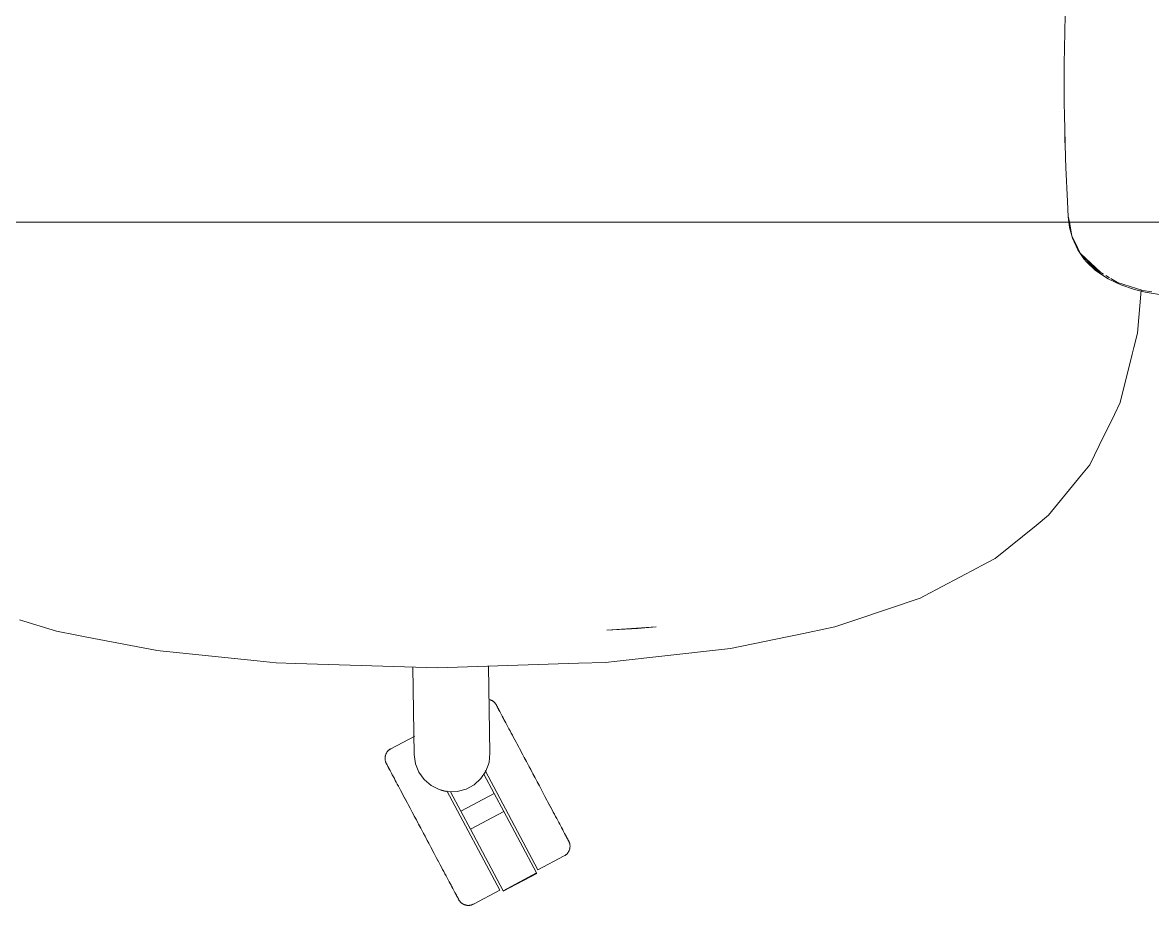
# Model space of a CAD drawing. Header units: millimetres. Extents: x 155927 to 295199, y -4084 to 97293.
# Drawn here: x 157750.6 to 158167.8, y 21258.3 to 21584.4 of the extents above; entities that cross this region are included whole.
import ezdxf

# ---------------------------------------------------------------- set-up
doc = ezdxf.new("R2010")
doc.units = ezdxf.units.MM
doc.header["$MEASUREMENT"] = 0
doc.layers.add('G-IMPT', color=8, linetype='CONTINUOUS', lineweight=9)
doc.layers.add('I-FURN', color=8, linetype='CONTINUOUS', lineweight=9)

msp = doc.modelspace()

# ---------------------------------------------------------------- linework, layer by layer
at = {"layer": 'G-IMPT'}
for p, q in [((158135.34, 21574.82), (158135.63, 21587.13)), ((158135.47, 21581.6), (158135.47, 21579.52)), ((158135.34, 21574.82), (158135.26, 21569.35)), ((158135.26, 21554.64), (158135.26, 21569.35)), ((158135.31, 21550.13), (158135.26, 21554.64)), ((158135.31, 21550.13), (158135.69, 21534.46)), ((158135.49, 21543.4), (158135.49, 21541.18)), ((158135.6, 21538.5), (158135.49, 21541.18)), ((158135.69, 21534.46), (158135.81, 21530.91)), ((158136.43, 21518.35), (158135.81, 21530.91)), ((158136.43, 21518.35), (158136.71, 21512.69)), ((158137.14, 21510.61), (158136.71, 21512.91)), ((158136.71, 21512.69), (158136.97, 21510.61)), ((158136.97, 21510.61), (158137.21, 21508.68)), ((158138.08, 21505.57), (158137.14, 21510.61)), ((158137.21, 21508.68), (158138.28, 21504.73)), ((158140.18, 21501.31), (158138.08, 21505.57)), ((158140.26, 21500.4), (158138.28, 21504.73)), ((158140.18, 21501.31), (158141.29, 21499.07)), ((158140.26, 21500.4), (158142.47, 21497.18)), ((158141.29, 21499.07), (158143.52, 21496.66)), ((158148.68, 21492.17), (158141.29, 21499.07)), ((158146.59, 21493.36), (158141.29, 21499.07)), ((158143.6, 21495.86), (158142.47, 21497.18)), ((158147.05, 21493.58), (158143.52, 21496.66)), ((158143.6, 21495.86), (158146.65, 21492.99)), ((158149.74, 21491.48), (158146.59, 21493.36)), ((158146.65, 21492.99), (158150.1, 21490.55)), ((158148.68, 21492.17), (158147.21, 21493.45)), ((158151.47, 21489.74), (158150.1, 21490.55)), ((158151.97, 21490.15), (158150.53, 21491.01)), ((158156.11, 21487.54), (158151.47, 21489.74)), ((158154.89, 21488.4), (158152.44, 21489.87)), ((158164.29, 21485.37), (158154.89, 21488.4)), ((158161.2, 21485.8), (158156.11, 21487.54)), ((158161.2, 21485.8), (158165.13, 21484.82)), ((158163.66, 21485.5), (158162.22, 21469.62)), ((158167.58, 21484.91), (158164.29, 21485.37)), ((158165.13, 21484.82), (158171.89, 21483.7)), ((158162.22, 21469.62), (158160.92, 21464.33)), ((158160.34, 21461.96), (158160.92, 21464.33)), ((158155.94, 21444.02), (158160.34, 21461.96)), ((158153.79, 21439.66), (158155.94, 21444.02)), ((158153.79, 21439.66), (158148.15, 21428.19)), ((158144.62, 21421.02), (158148.15, 21428.19)), ((158141.64, 21417.37), (158129.47, 21402.42)), ((158141.64, 21417.37), (158144.62, 21421.02)), ((158129.47, 21402.42), (158124.81, 21398.66)), ((158109.68, 21386.46), (158124.81, 21398.66)), ((158109.68, 21386.46), (158104.55, 21383.75)), ((158103.17, 21383.02), (158083.66, 21372.72)), ((158103.17, 21383.02), (158104.55, 21383.75)), ((158057.91, 21363.7), (158082, 21371.85)), ((158083.66, 21372.72), (158082, 21371.85)), ((157749.48, 21363.78), (157763.08, 21359.59)), ((158057.91, 21363.7), (158050.48, 21361.18)), ((157763.08, 21359.59), (157770.69, 21358.13)), ((157966.33, 21359.98), (157984.61, 21361.23)), ((157966.33, 21359.98), (157977.67, 21360.62)), ((157984.61, 21361.23), (157977.67, 21360.62)), ((158036.66, 21358.31), (158050.48, 21361.18)), ((157774.35, 21357.42), (157770.69, 21358.13)), ((157774.35, 21357.42), (157799.73, 21352.56)), ((158032.98, 21357.55), (158012.03, 21353.2)), ((158032.98, 21357.55), (158036.66, 21358.31)), ((157800.19, 21352.47), (157799.73, 21352.56)), ((157800.19, 21352.47), (157837.18, 21348.65)), ((157970.17, 21348.58), (158007.62, 21352.71)), ((158012.03, 21353.2), (158007.62, 21352.71)), ((157837.18, 21348.65), (157844.25, 21347.91)), ((157851.51, 21347.69), (157844.25, 21347.91)), ((157903.67, 21346.07), (157851.51, 21347.69)), ((157955.86, 21347.78), (157903.67, 21346.07)), ((157955.86, 21347.78), (157965.8, 21348.1)), ((157970.17, 21348.58), (157965.8, 21348.1))]:
    msp.add_line(p, q, dxfattribs=at)
at = {"layer": 'I-FURN'}
for p, q in [((158459.25, 21510.61), (156862.83, 21510.61)), ((156862.83, 21510.61), (158459.25, 21510.61)), ((157922.63, 21346.69), (157923.19, 21314.5)), ((157895.21, 21314.01), (157894.65, 21346.35)), ((157922.9, 21334.38), (157923.06, 21334.34)), ((157923.06, 21334.34), (157923.21, 21334.29)), ((157923.21, 21334.29), (157923.37, 21334.24)), ((157923.37, 21334.24), (157923.52, 21334.18)), ((157923.52, 21334.18), (157923.66, 21334.12)), ((157923.66, 21334.12), (157923.81, 21334.05)), ((157923.81, 21334.05), (157923.95, 21333.97)), ((157923.95, 21333.97), (157924.09, 21333.89)), ((157924.09, 21333.89), (157924.23, 21333.8)), ((157924.23, 21333.8), (157924.36, 21333.71)), ((157924.36, 21333.71), (157924.49, 21333.61)), ((157924.49, 21333.61), (157924.61, 21333.51)), ((157924.61, 21333.51), (157924.73, 21333.4)), ((157924.73, 21333.4), (157924.85, 21333.29)), ((157924.85, 21333.29), (157924.96, 21333.17)), ((157924.96, 21333.17), (157925.06, 21333.05)), ((157925.06, 21333.05), (157925.16, 21332.92)), ((157925.16, 21332.92), (157925.26, 21332.79)), ((157925.26, 21332.79), (157925.35, 21332.66)), ((157925.35, 21332.66), (157925.44, 21332.52)), ((157925.44, 21332.52), (157925.52, 21332.39)), ((157925.52, 21332.39), (157925.54, 21332.35)), ((157925.54, 21332.35), (157925.55, 21332.33)), ((157925.54, 21332.34), (157925.54, 21332.35)), ((157925.56, 21332.3), (157925.54, 21332.34)), ((157925.55, 21332.33), (157925.58, 21332.27)), ((157925.61, 21332.22), (157925.56, 21332.3)), ((157925.58, 21332.27), (157925.63, 21332.17)), ((157925.67, 21332.1), (157925.61, 21332.22)), ((157925.63, 21332.17), (157925.71, 21332.03)), ((157925.76, 21331.93), (157925.67, 21332.1)), ((157925.71, 21332.03), (157925.8, 21331.85)), ((157925.86, 21331.73), (157925.76, 21331.93)), ((157925.8, 21331.85), (157925.92, 21331.63)), ((157925.99, 21331.49), (157925.86, 21331.73)), ((157925.92, 21331.63), (157926.06, 21331.37)), ((157926.14, 21331.21), (157925.99, 21331.49)), ((157926.06, 21331.37), (157926.22, 21331.07)), ((157926.31, 21330.89), (157926.14, 21331.21)), ((157926.22, 21331.07), (157926.39, 21330.74)), ((157926.5, 21330.54), (157926.31, 21330.89)), ((157926.39, 21330.74), (157926.59, 21330.36)), ((157926.71, 21330.15), (157926.5, 21330.54)), ((157926.59, 21330.36), (157926.81, 21329.95)), ((157926.94, 21329.72), (157926.71, 21330.15)), ((157926.81, 21329.95), (157927.05, 21329.51)), ((157927.18, 21329.25), (157926.94, 21329.72)), ((157927.05, 21329.51), (157927.3, 21329.02)), ((157927.45, 21328.75), (157927.18, 21329.25)), ((157927.3, 21329.02), (157927.58, 21328.51)), ((157927.73, 21328.21), (157927.45, 21328.75)), ((157927.58, 21328.51), (157927.87, 21327.96)), ((157928.04, 21327.64), (157927.73, 21328.21)), ((157927.87, 21327.96), (157928.18, 21327.37)), ((157928.36, 21327.04), (157928.04, 21327.64)), ((157928.69, 21326.41), (157928.36, 21327.04)), ((157929.05, 21325.75), (157928.69, 21326.41)), ((157929.42, 21325.05), (157929.05, 21325.75)), ((157929.8, 21324.33), (157929.42, 21325.05)), ((157930.2, 21323.58), (157929.8, 21324.33)), ((157930.61, 21322.8), (157930.2, 21323.58)), ((157931.04, 21322), (157930.61, 21322.8)), ((157931.48, 21321.18), (157931.04, 21322)), ((157895.43, 21320.9), (157886.59, 21316.2)), ((157931.93, 21320.33), (157931.48, 21321.18)), ((157932.39, 21319.46), (157931.93, 21320.33)), ((157932.86, 21318.58), (157932.39, 21319.46)), ((157933.34, 21317.67), (157932.86, 21318.58)), ((157933.08, 21318.16), (157933.57, 21317.25)), ((157933.83, 21316.75), (157933.34, 21317.67)), ((157933.57, 21317.25), (157934.06, 21316.32)), ((157884.46, 21312.93), (157884.47, 21313.09)), ((157884.47, 21313.09), (157884.5, 21313.25)), ((157884.5, 21313.25), (157884.52, 21313.41)), ((157884.52, 21313.41), (157884.56, 21313.57)), ((157884.56, 21313.57), (157884.6, 21313.72)), ((157884.6, 21313.72), (157884.64, 21313.88)), ((157884.64, 21313.88), (157884.7, 21314.03)), ((157884.7, 21314.03), (157884.75, 21314.18)), ((157884.75, 21314.18), (157884.82, 21314.33)), ((157884.82, 21314.33), (157884.89, 21314.47)), ((157884.89, 21314.47), (157884.97, 21314.62)), ((157884.97, 21314.62), (157885.05, 21314.75)), ((157885.05, 21314.75), (157885.13, 21314.89)), ((157885.13, 21314.89), (157885.23, 21315.02)), ((157885.23, 21315.02), (157885.32, 21315.15)), ((157885.32, 21315.15), (157885.43, 21315.27)), ((157885.43, 21315.27), (157885.53, 21315.39)), ((157885.53, 21315.39), (157885.65, 21315.51)), ((157885.65, 21315.51), (157885.76, 21315.62)), ((157885.76, 21315.62), (157885.89, 21315.73)), ((157885.89, 21315.73), (157886.01, 21315.83)), ((157886.01, 21315.83), (157886.14, 21315.92)), ((157886.14, 21315.92), (157886.27, 21316.02)), ((157886.27, 21316.02), (157886.41, 21316.1)), ((157886.41, 21316.1), (157886.55, 21316.18)), ((157886.55, 21316.18), (157886.59, 21316.2)), ((157895.68, 21310.67), (157895.21, 21314.01)), ((157923.19, 21314.5), (157922.85, 21311.15)), ((157934.33, 21315.81), (157933.83, 21316.75)), ((157934.06, 21316.32), (157934.56, 21315.37)), ((157934.84, 21314.86), (157934.33, 21315.81)), ((157934.56, 21315.37), (157935.07, 21314.42)), ((157935.35, 21313.9), (157934.84, 21314.86)), ((157935.07, 21314.42), (157935.59, 21313.45)), ((157935.87, 21312.92), (157935.35, 21313.9)), ((157935.59, 21313.45), (157936.11, 21312.47)), ((157884.45, 21312.77), (157884.46, 21312.93)), ((157884.45, 21312.61), (157884.45, 21312.77)), ((157884.45, 21312.45), (157884.45, 21312.61)), ((157884.47, 21312.29), (157884.45, 21312.45)), ((157884.48, 21312.13), (157884.47, 21312.29)), ((157884.51, 21311.97), (157884.48, 21312.13)), ((157884.54, 21311.81), (157884.51, 21311.97)), ((157884.57, 21311.65), (157884.54, 21311.81)), ((157884.62, 21311.5), (157884.57, 21311.65)), ((157884.67, 21311.34), (157884.62, 21311.5)), ((157884.72, 21311.19), (157884.67, 21311.34)), ((157884.78, 21311.04), (157884.72, 21311.19)), ((157884.85, 21310.89), (157884.78, 21311.04)), ((157884.92, 21310.75), (157884.85, 21310.89)), ((157884.95, 21310.7), (157884.92, 21310.75)), ((157884.92, 21310.75), (157884.92, 21310.75)), ((157884.92, 21310.75), (157884.93, 21310.73)), ((157884.93, 21310.73), (157884.96, 21310.67)), ((157884.99, 21310.62), (157884.95, 21310.7)), ((157884.96, 21310.67), (157885.02, 21310.57)), ((157885.06, 21310.5), (157884.99, 21310.62)), ((157885.02, 21310.57), (157885.09, 21310.43)), ((157885.14, 21310.34), (157885.06, 21310.5)), ((157885.09, 21310.43), (157885.19, 21310.25)), ((157885.25, 21310.14), (157885.14, 21310.34)), ((157885.19, 21310.25), (157885.3, 21310.03)), ((157885.38, 21309.9), (157885.25, 21310.14)), ((157885.3, 21310.03), (157885.44, 21309.77)), ((157885.52, 21309.62), (157885.38, 21309.9)), ((157885.44, 21309.77), (157885.6, 21309.47)), ((157885.69, 21309.3), (157885.52, 21309.62)), ((157885.6, 21309.47), (157885.78, 21309.14)), ((157885.88, 21308.94), (157885.69, 21309.3)), ((157885.78, 21309.14), (157885.98, 21308.77)), ((157886.09, 21308.55), (157885.88, 21308.94)), ((157896.93, 21307.54), (157895.68, 21310.67)), ((157922.85, 21311.15), (157921.7, 21307.97)), ((157936.39, 21311.94), (157935.87, 21312.92)), ((157936.11, 21312.47), (157936.63, 21311.48)), ((157936.92, 21310.95), (157936.39, 21311.94)), ((157936.63, 21311.48), (157937.16, 21310.49)), ((157937.45, 21309.95), (157936.92, 21310.95)), ((157937.16, 21310.49), (157937.69, 21309.49)), ((157937.98, 21308.95), (157937.45, 21309.95)), ((157937.69, 21309.49), (157938.22, 21308.49)), ((157938.51, 21307.94), (157937.98, 21308.95)), ((157885.98, 21308.77), (157886.19, 21308.36)), ((157886.32, 21308.12), (157886.09, 21308.55)), ((157886.19, 21308.36), (157886.43, 21307.91)), ((157886.57, 21307.65), (157886.32, 21308.12)), ((157886.43, 21307.91), (157886.69, 21307.43)), ((157886.83, 21307.15), (157886.57, 21307.65)), ((157886.69, 21307.43), (157886.96, 21306.91)), ((157887.12, 21306.62), (157886.83, 21307.15)), ((157886.96, 21306.91), (157887.26, 21306.36)), ((157887.42, 21306.05), (157887.12, 21306.62)), ((157887.26, 21306.36), (157887.57, 21305.78)), ((157887.57, 21305.78), (157887.89, 21305.16)), ((157887.89, 21305.16), (157888.24, 21304.51)), ((157898.89, 21304.8), (157896.93, 21307.54)), ((157901.46, 21302.6), (157898.89, 21304.8)), ((157919.84, 21305.16), (157917.35, 21302.88)), ((157921.7, 21307.97), (157919.84, 21305.16)), ((157920.98, 21306.84), (157924.78, 21299.7)), ((157940.92, 21271.47), (157921.38, 21308.22)), ((157938.22, 21308.49), (157938.76, 21307.48)), ((157939.05, 21306.94), (157938.51, 21307.94)), ((157938.76, 21307.48), (157939.29, 21306.48)), ((157939.58, 21305.93), (157939.05, 21306.94)), ((157939.29, 21306.48), (157939.83, 21305.47)), ((157940.11, 21304.93), (157939.58, 21305.93)), ((157939.83, 21305.47), (157940.36, 21304.47)), ((157940.65, 21303.93), (157940.11, 21304.93)), ((157888.24, 21304.51), (157888.6, 21303.83)), ((157888.6, 21303.83), (157888.98, 21303.13)), ((157888.98, 21303.13), (157889.37, 21302.39)), ((157889.37, 21302.39), (157889.77, 21301.63)), ((157889.77, 21301.63), (157890.19, 21300.84)), ((157890.19, 21300.84), (157890.62, 21300.03)), ((157904.47, 21301.09), (157901.46, 21302.6)), ((157907.76, 21300.34), (157904.47, 21301.09)), ((157926.79, 21263.96), (157907.27, 21300.68)), ((157914.39, 21301.26), (157911.13, 21300.4)), ((157917.35, 21302.88), (157914.39, 21301.26)), ((157940.36, 21304.47), (157940.89, 21303.47)), ((157941.17, 21302.94), (157940.65, 21303.93)), ((157940.89, 21303.47), (157941.42, 21302.48)), ((157941.7, 21301.95), (157941.17, 21302.94)), ((157941.42, 21302.48), (157941.94, 21301.5)), ((157942.22, 21300.97), (157941.7, 21301.95)), ((157941.94, 21301.5), (157942.46, 21300.52)), ((157942.74, 21300), (157942.22, 21300.97)), ((157942.46, 21300.52), (157942.97, 21299.56)), ((157890.62, 21300.03), (157891.07, 21299.2)), ((157891.31, 21298.74), (157890.86, 21299.58)), ((157891.07, 21299.2), (157891.52, 21298.34)), ((157891.77, 21297.87), (157891.31, 21298.74)), ((157891.52, 21298.34), (157891.99, 21297.46)), ((157892.24, 21296.98), (157891.77, 21297.87)), ((157891.99, 21297.46), (157892.46, 21296.57)), ((157892.73, 21296.07), (157892.24, 21296.98)), ((157892.46, 21296.57), (157892.95, 21295.65)), ((157911.13, 21300.4), (157907.76, 21300.34)), ((157912.41, 21293.13), (157908.62, 21300.27)), ((157924.78, 21299.7), (157912.41, 21293.13)), ((157924.78, 21299.7), (157928.31, 21293.06)), ((157943.24, 21299.04), (157942.74, 21300)), ((157942.97, 21299.56), (157943.48, 21298.61)), ((157943.75, 21298.1), (157943.24, 21299.04)), ((157943.48, 21298.61), (157943.97, 21297.67)), ((157944.24, 21297.17), (157943.75, 21298.1)), ((157943.97, 21297.67), (157944.47, 21296.75)), ((157944.73, 21296.26), (157944.24, 21297.17)), ((157944.47, 21296.75), (157944.95, 21295.84)), ((157893.22, 21295.15), (157892.73, 21296.07)), ((157892.95, 21295.65), (157893.44, 21294.72)), ((157893.71, 21294.21), (157893.22, 21295.15)), ((157893.44, 21294.72), (157893.95, 21293.78)), ((157894.22, 21293.26), (157893.71, 21294.21)), ((157893.95, 21293.78), (157894.46, 21292.82)), ((157894.73, 21292.3), (157894.22, 21293.26)), ((157894.46, 21292.82), (157894.97, 21291.85)), ((157895.25, 21291.33), (157894.73, 21292.3)), ((157915.95, 21286.48), (157912.41, 21293.13)), ((157928.31, 21293.06), (157915.95, 21286.48)), ((157928.31, 21293.06), (157940.38, 21270.35)), ((157945.2, 21295.36), (157944.73, 21296.26)), ((157944.95, 21295.84), (157945.42, 21294.96)), ((157945.67, 21294.48), (157945.2, 21295.36)), ((157945.42, 21294.96), (157945.88, 21294.09)), ((157946.12, 21293.63), (157945.67, 21294.48)), ((157945.88, 21294.09), (157946.33, 21293.24)), ((157946.57, 21292.79), (157946.12, 21293.63)), ((157947, 21291.98), (157946.57, 21292.79)), ((157894.97, 21291.85), (157895.49, 21290.87)), ((157895.77, 21290.34), (157895.25, 21291.33)), ((157895.49, 21290.87), (157896.02, 21289.89)), ((157896.3, 21289.35), (157895.77, 21290.34)), ((157896.02, 21289.89), (157896.54, 21288.89)), ((157896.83, 21288.35), (157896.3, 21289.35)), ((157896.54, 21288.89), (157897.08, 21287.89)), ((157897.36, 21287.35), (157896.83, 21288.35)), ((157947.42, 21291.19), (157947, 21291.98)), ((157947.82, 21290.43), (157947.42, 21291.19)), ((157948.21, 21289.7), (157947.82, 21290.43)), ((157948.59, 21288.99), (157948.21, 21289.7)), ((157948.95, 21288.31), (157948.59, 21288.99)), ((157949.3, 21287.66), (157948.95, 21288.31)), ((157897.08, 21287.89), (157897.61, 21286.89)), ((157897.9, 21286.35), (157897.36, 21287.35)), ((157897.61, 21286.89), (157898.14, 21285.89)), ((157898.43, 21285.34), (157897.9, 21286.35)), ((157898.14, 21285.89), (157898.68, 21284.88)), ((157898.97, 21284.34), (157898.43, 21285.34)), ((157898.68, 21284.88), (157899.21, 21283.88)), ((157899.5, 21283.33), (157898.97, 21284.34)), ((157899.21, 21283.88), (157899.74, 21282.87)), ((157928.02, 21263.78), (157915.95, 21286.48)), ((157949.62, 21287.05), (157949.3, 21287.66)), ((157949.93, 21286.46), (157949.62, 21287.05)), ((157949.77, 21286.77), (157950.07, 21286.21)), ((157950.23, 21285.91), (157949.93, 21286.46)), ((157950.07, 21286.21), (157950.36, 21285.67)), ((157950.5, 21285.39), (157950.23, 21285.91)), ((157950.36, 21285.67), (157950.62, 21285.17)), ((157950.76, 21284.91), (157950.5, 21285.39)), ((157950.62, 21285.17), (157950.87, 21284.7)), ((157951, 21284.47), (157950.76, 21284.91)), ((157950.87, 21284.7), (157951.1, 21284.27)), ((157951.21, 21284.06), (157951, 21284.47)), ((157951.1, 21284.27), (157951.31, 21283.88)), ((157951.41, 21283.68), (157951.21, 21284.06)), ((157951.31, 21283.88), (157951.5, 21283.52)), ((157900.03, 21282.34), (157899.5, 21283.33)), ((157899.74, 21282.87), (157900.27, 21281.88)), ((157900.56, 21281.34), (157900.03, 21282.34)), ((157900.27, 21281.88), (157900.8, 21280.89)), ((157901.08, 21280.35), (157900.56, 21281.34)), ((157900.8, 21280.89), (157901.32, 21279.9)), ((157901.6, 21279.38), (157901.08, 21280.35)), ((157901.32, 21279.9), (157901.84, 21278.93)), ((157951.59, 21283.35), (157951.41, 21283.68)), ((157951.5, 21283.52), (157951.67, 21283.21)), ((157951.75, 21283.05), (157951.59, 21283.35)), ((157951.67, 21283.21), (157951.81, 21282.93)), ((157951.89, 21282.79), (157951.75, 21283.05)), ((157951.81, 21282.93), (157951.94, 21282.69)), ((157952, 21282.57), (157951.89, 21282.79)), ((157951.94, 21282.69), (157952.05, 21282.49)), ((157952.1, 21282.39), (157952, 21282.57)), ((157952.05, 21282.49), (157952.13, 21282.32)), ((157952.17, 21282.25), (157952.1, 21282.39)), ((157952.13, 21282.32), (157952.2, 21282.2)), ((157952.23, 21282.15), (157952.17, 21282.25)), ((157952.2, 21282.2), (157952.24, 21282.12)), ((157952.26, 21282.09), (157952.23, 21282.15)), ((157952.24, 21282.12), (157952.27, 21282.08)), ((157952.27, 21282.07), (157952.26, 21282.09)), ((157952.27, 21282.08), (157952.27, 21282.07)), ((157952.27, 21282.07), (157952.34, 21281.93)), ((157952.34, 21281.93), (157952.41, 21281.78)), ((157952.41, 21281.78), (157952.47, 21281.63)), ((157952.47, 21281.63), (157952.52, 21281.48)), ((157952.52, 21281.48), (157952.57, 21281.33)), ((157952.57, 21281.33), (157952.62, 21281.17)), ((157952.62, 21281.17), (157952.65, 21281.02)), ((157952.65, 21281.02), (157952.68, 21280.86)), ((157952.68, 21280.86), (157952.71, 21280.7)), ((157952.72, 21279.73), (157952.69, 21279.57)), ((157952.71, 21280.7), (157952.72, 21280.54)), ((157952.72, 21280.54), (157952.74, 21280.38)), ((157952.73, 21279.89), (157952.72, 21279.73)), ((157952.74, 21280.05), (157952.73, 21279.89)), ((157952.74, 21280.38), (157952.74, 21280.22)), ((157952.74, 21280.22), (157952.74, 21280.05)), ((157902.12, 21278.41), (157901.6, 21279.38)), ((157901.84, 21278.93), (157902.35, 21277.96)), ((157902.63, 21277.45), (157902.12, 21278.41)), ((157902.35, 21277.96), (157902.86, 21277.01)), ((157903.13, 21276.51), (157902.63, 21277.45)), ((157902.86, 21277.01), (157903.36, 21276.08)), ((157903.62, 21275.58), (157903.13, 21276.51)), ((157903.36, 21276.08), (157903.85, 21275.15)), ((157904.11, 21274.66), (157903.62, 21275.58)), ((157940.92, 21271.47), (157950.6, 21276.62)), ((157950.64, 21276.64), (157950.6, 21276.62)), ((157950.78, 21276.72), (157950.64, 21276.64)), ((157950.92, 21276.81), (157950.78, 21276.72)), ((157951.05, 21276.9), (157950.92, 21276.81)), ((157951.18, 21276.99), (157951.05, 21276.9)), ((157951.3, 21277.1), (157951.18, 21276.99)), ((157951.43, 21277.2), (157951.3, 21277.1)), ((157951.54, 21277.31), (157951.43, 21277.2)), ((157951.66, 21277.43), (157951.54, 21277.31)), ((157951.76, 21277.55), (157951.66, 21277.43)), ((157951.87, 21277.67), (157951.76, 21277.55)), ((157951.96, 21277.8), (157951.87, 21277.67)), ((157952.06, 21277.93), (157951.96, 21277.8)), ((157952.14, 21278.07), (157952.06, 21277.93)), ((157952.22, 21278.21), (157952.14, 21278.07)), ((157952.3, 21278.35), (157952.22, 21278.21)), ((157952.37, 21278.5), (157952.3, 21278.35)), ((157952.44, 21278.64), (157952.37, 21278.5)), ((157952.49, 21278.79), (157952.44, 21278.64)), ((157952.55, 21278.95), (157952.49, 21278.79)), ((157952.59, 21279.1), (157952.55, 21278.95)), ((157952.63, 21279.26), (157952.59, 21279.1)), ((157952.67, 21279.41), (157952.63, 21279.26)), ((157952.69, 21279.57), (157952.67, 21279.41)), ((157903.85, 21275.15), (157904.33, 21274.25)), ((157904.33, 21274.25), (157904.8, 21273.36)), ((157904.8, 21273.36), (157905.26, 21272.49)), ((157905.26, 21272.49), (157905.71, 21271.65)), ((157905.71, 21271.65), (157906.15, 21270.82)), ((157906.15, 21270.82), (157906.58, 21270.02)), ((157906.58, 21270.02), (157906.99, 21269.24)), ((157906.99, 21269.24), (157907.39, 21268.49)), ((157907.39, 21268.49), (157907.77, 21267.77)), ((157907.77, 21267.77), (157908.14, 21267.08)), ((157940.38, 21270.35), (157928.02, 21263.78)), ((157928.11, 21263.6), (157940.47, 21270.18)), ((157908.14, 21267.08), (157908.5, 21266.41)), ((157908.5, 21266.41), (157908.83, 21265.78)), ((157908.83, 21265.78), (157909.15, 21265.18)), ((157909.32, 21264.87), (157909.01, 21265.45)), ((157909.15, 21265.18), (157909.46, 21264.61)), ((157909.61, 21264.32), (157909.32, 21264.87)), ((157909.46, 21264.61), (157909.74, 21264.07)), ((157909.89, 21263.8), (157909.61, 21264.32)), ((157909.74, 21264.07), (157910.01, 21263.57)), ((157910.14, 21263.32), (157909.89, 21263.8)), ((157910.01, 21263.57), (157910.25, 21263.11)), ((157910.38, 21262.87), (157910.14, 21263.32)), ((157910.25, 21263.11), (157910.48, 21262.68)), ((157917.1, 21258.81), (157926.79, 21263.96)), ((157910.6, 21262.46), (157910.38, 21262.87)), ((157910.48, 21262.68), (157910.69, 21262.28)), ((157910.8, 21262.09), (157910.6, 21262.46)), ((157910.69, 21262.28), (157910.88, 21261.93)), ((157910.97, 21261.75), (157910.8, 21262.09)), ((157910.88, 21261.93), (157911.05, 21261.61)), ((157911.13, 21261.46), (157910.97, 21261.75)), ((157911.05, 21261.61), (157911.2, 21261.33)), ((157911.27, 21261.2), (157911.13, 21261.46)), ((157911.2, 21261.33), (157911.33, 21261.09)), ((157911.39, 21260.98), (157911.27, 21261.2)), ((157911.33, 21261.09), (157911.43, 21260.89)), ((157911.48, 21260.8), (157911.39, 21260.98)), ((157911.43, 21260.89), (157911.52, 21260.73)), ((157911.56, 21260.66), (157911.48, 21260.8)), ((157911.52, 21260.73), (157911.58, 21260.61)), ((157911.61, 21260.56), (157911.56, 21260.66)), ((157911.58, 21260.61), (157911.63, 21260.52)), ((157911.64, 21260.5), (157911.61, 21260.56)), ((157911.63, 21260.52), (157911.65, 21260.48)), ((157911.65, 21260.48), (157911.64, 21260.5)), ((157911.67, 21260.44), (157911.65, 21260.48)), ((157911.65, 21260.48), (157911.65, 21260.48)), ((157911.75, 21260.3), (157911.67, 21260.44)), ((157911.84, 21260.16), (157911.75, 21260.3)), ((157911.93, 21260.03), (157911.84, 21260.16)), ((157912.03, 21259.9), (157911.93, 21260.03)), ((157912.13, 21259.77), (157912.03, 21259.9)), ((157912.23, 21259.65), (157912.13, 21259.77)), ((157912.34, 21259.54), (157912.23, 21259.65)), ((157912.46, 21259.42), (157912.34, 21259.54)), ((157912.58, 21259.32), (157912.46, 21259.42)), ((157912.7, 21259.21), (157912.58, 21259.32)), ((157912.83, 21259.12), (157912.7, 21259.21)), ((157912.96, 21259.02), (157912.83, 21259.12)), ((157913.1, 21258.94), (157912.96, 21259.02)), ((157913.24, 21258.85), (157913.1, 21258.94)), ((157913.38, 21258.78), (157913.24, 21258.85)), ((157917.1, 21258.81), (157916.96, 21258.74)), ((157913.53, 21258.71), (157913.38, 21258.78)), ((157913.67, 21258.64), (157913.53, 21258.71)), ((157913.82, 21258.58), (157913.67, 21258.64)), ((157913.98, 21258.53), (157913.82, 21258.58)), ((157914.13, 21258.49), (157913.98, 21258.53)), ((157914.29, 21258.45), (157914.13, 21258.49)), ((157914.45, 21258.41), (157914.29, 21258.45)), ((157914.6, 21258.38), (157914.45, 21258.41)), ((157914.76, 21258.36), (157914.6, 21258.38)), ((157914.92, 21258.35), (157914.76, 21258.36)), ((157915.09, 21258.34), (157914.92, 21258.35)), ((157915.25, 21258.34), (157915.09, 21258.34)), ((157915.41, 21258.34), (157915.25, 21258.34)), ((157915.57, 21258.35), (157915.41, 21258.34)), ((157915.73, 21258.37), (157915.57, 21258.35)), ((157915.89, 21258.4), (157915.73, 21258.37)), ((157916.05, 21258.43), (157915.89, 21258.4)), ((157916.2, 21258.46), (157916.05, 21258.43)), ((157916.36, 21258.51), (157916.2, 21258.46)), ((157916.51, 21258.55), (157916.36, 21258.51)), ((157916.66, 21258.61), (157916.51, 21258.55)), ((157916.81, 21258.67), (157916.66, 21258.61)), ((157916.96, 21258.74), (157916.81, 21258.67))]:
    msp.add_line(p, q, dxfattribs=at)
msp.add_arc((157909.21, 21314.07), 13.81, 252.664, 257.6527, dxfattribs=at)
msp.add_open_spline([(157906.84, 21300.46), (157906.41, 21300.54), (157905.99, 21300.64), (157905.57, 21300.75)], degree=3, dxfattribs=at)

doc.saveas('drawing.dxf')
